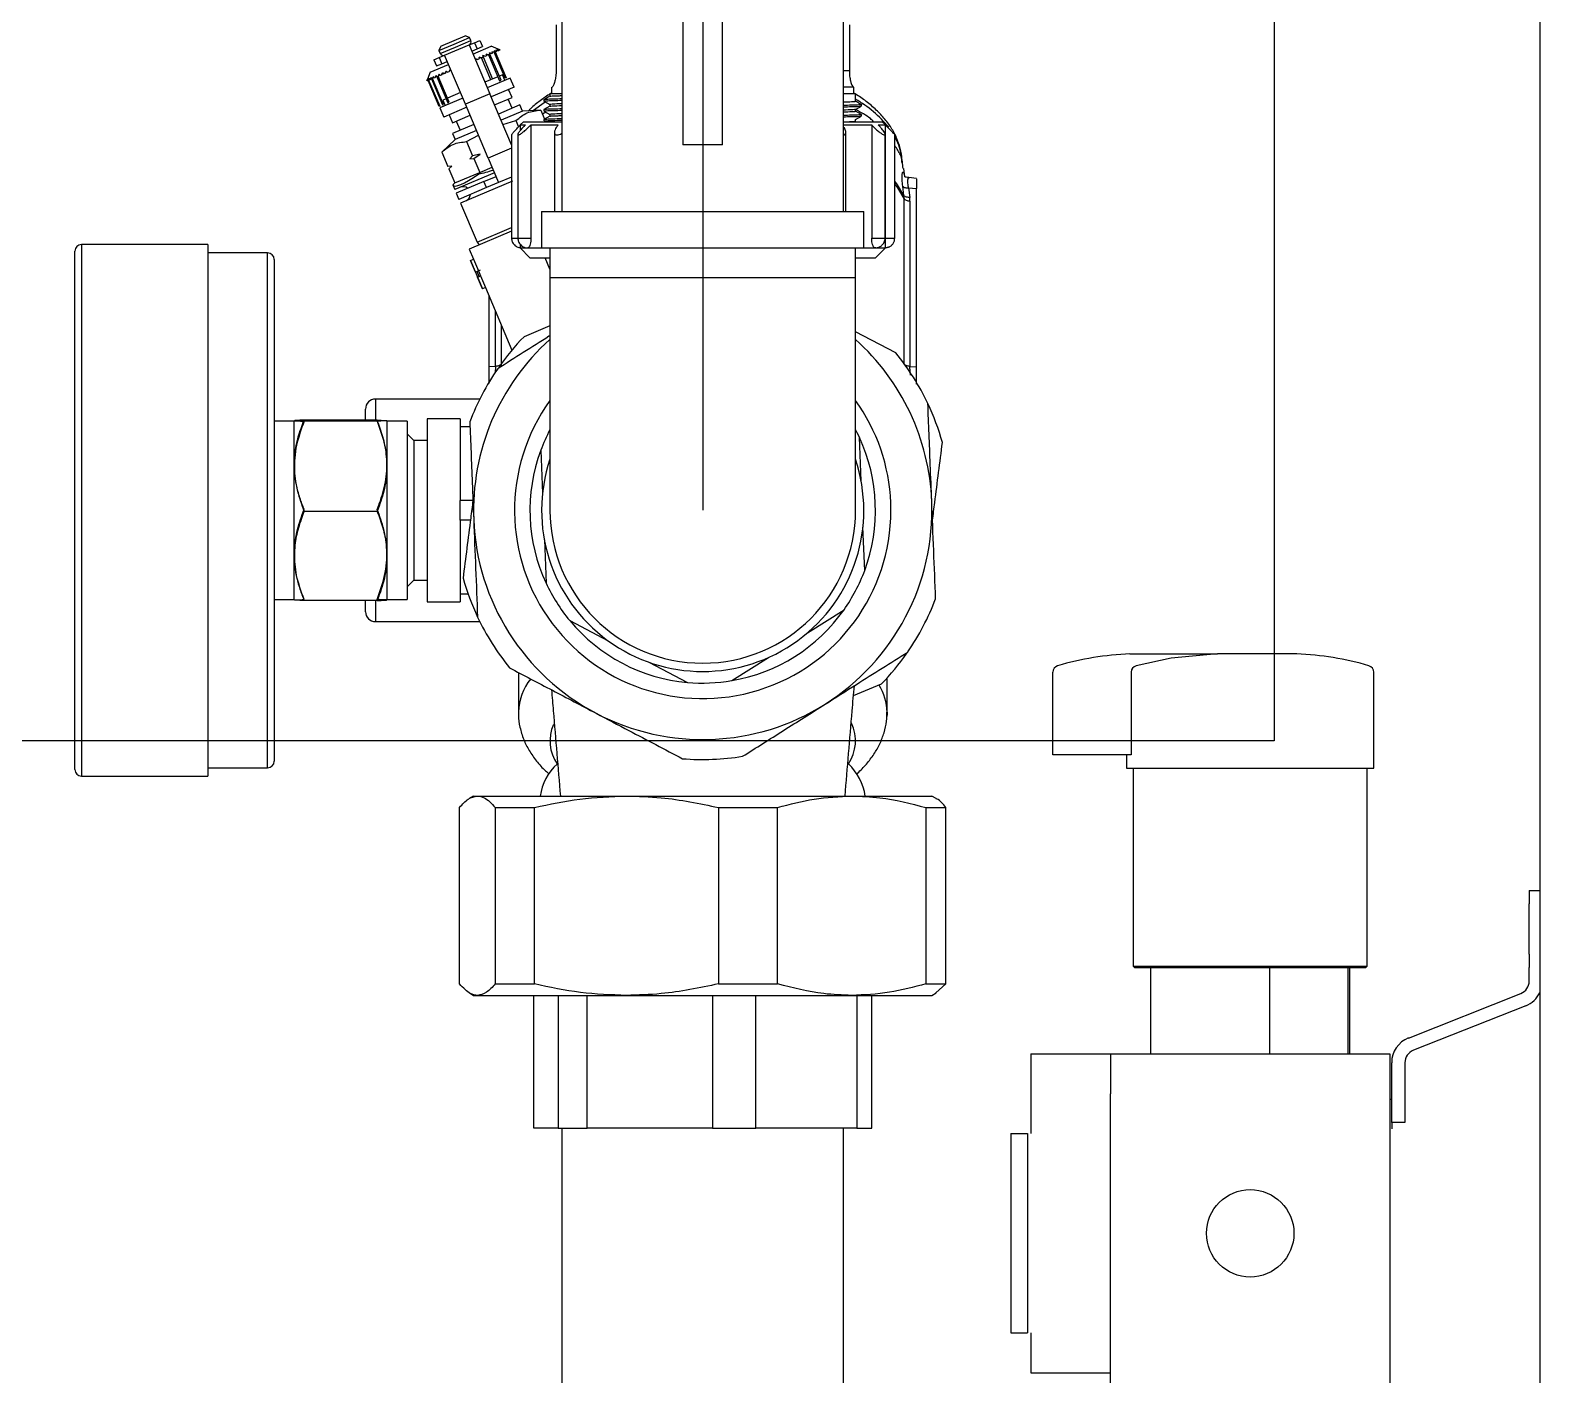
# Model space of a CAD drawing. Header units: millimetres. Extents: x 12318 to 17800, y 6541 to 10165.
# Drawn here: x 13895.75 to 13912.17, y 7303.13 to 7317.76 of the extents above; entities that cross this region are included whole.
import ezdxf

# ---------------------------------------------------------------- set-up
doc = ezdxf.new("R2010")
doc.units = ezdxf.units.MM
doc.layers.add('Equipment', color=123, linetype='Continuous')
doc.layers.add('GCW', color=214, linetype='Continuous')

# ---------------------------------------------------------------- blocks, each defined once
blk = doc.blocks.new('A$Cbe2ee938')
at = {"layer": 'Equipment'}
for p, q in [((7000, 889.3), (7000, 225)), ((6960, 747), (6960, 527)), ((6852.8, 715.7), (6852.8, 606.7)), ((6895.2, 606.7), (6895.2, 715.7)), ((6871, 644.2), (6871, 616.7)), ((6877, 616.7), (6877, 644.2)), ((6851.93, 634.8), (6851.93, 627.9)), ((6896.07, 634.8), (6896.07, 627.9)), ((6834.3, 630.92), (6836.61, 631.89)), ((6834.57, 631.57), (6838.25, 633.13)), ((6835.15, 630.19), (6838.84, 631.75)), ((6836.61, 631.89), (6838.91, 632.87)), ((6836.8, 631.43), (6839.1, 632.41)), ((6838.91, 632.87), (6838.25, 633.13)), ((6838.84, 631.75), (6839.64, 632.09)), ((6838.84, 631.75), (6841.96, 624.39)), ((6839.1, 632.41), (6838.91, 632.87)), ((6839.64, 632.09), (6840.45, 632.44)), ((6839.64, 632.09), (6840.03, 631.17)), ((6840.45, 632.44), (6840.84, 631.52)), ((6833.54, 629.51), (6834.35, 629.85)), ((6833.54, 629.51), (6833.93, 628.59)), ((6834.57, 631.57), (6834.3, 630.92)), ((6834.3, 630.92), (6834.5, 630.45)), ((6834.35, 629.85), (6835.15, 630.19)), ((6834.35, 629.85), (6834.74, 628.93)), ((6834.5, 630.45), (6836.8, 631.43)), ((6838.28, 622.83), (6835.15, 630.19)), ((6839.23, 630.83), (6840.03, 631.17)), ((6839.42, 630.37), (6842.18, 631.54)), ((6840.1, 629.57), (6839.79, 629.66)), ((6839.79, 629.66), (6840.1, 629.57)), ((6840.03, 631.17), (6840.84, 631.52)), ((6840.1, 629.57), (6840.38, 629.69)), ((6840.37, 629.91), (6840.38, 629.69)), ((6840.7, 629.83), (6840.37, 629.91)), ((6840.37, 629.91), (6840.7, 629.83)), ((6840.38, 629.69), (6840.37, 629.91)), ((6840.7, 629.83), (6840.96, 629.94)), ((6842.11, 626.51), (6840.7, 629.83)), ((6840.92, 630.14), (6840.96, 629.94)), ((6841.26, 630.07), (6840.92, 630.14)), ((6840.92, 630.14), (6841.26, 630.07)), ((6840.96, 629.94), (6840.92, 630.14)), ((6840.96, 629.94), (6842.36, 626.62)), ((6841.26, 630.07), (6841.5, 630.17)), ((6841.43, 630.36), (6841.5, 630.17)), ((6841.77, 630.28), (6841.43, 630.36)), ((6841.43, 630.36), (6841.77, 630.28)), ((6841.5, 630.17), (6841.43, 630.36)), ((6841.77, 630.28), (6841.98, 630.37)), ((6841.77, 630.28), (6843.43, 626.37)), ((6841.89, 630.55), (6841.98, 630.37)), ((6842.23, 630.48), (6841.89, 630.55)), ((6841.89, 630.55), (6842.23, 630.48)), ((6841.98, 630.37), (6841.89, 630.55)), ((6843.64, 626.46), (6841.98, 630.37)), ((6843.23, 631.12), (6842.18, 631.54)), ((6842.23, 630.48), (6842.41, 630.55)), ((6842.28, 630.72), (6842.41, 630.55)), ((6842.62, 630.64), (6842.28, 630.72)), ((6842.28, 630.72), (6842.62, 630.64)), ((6842.41, 630.55), (6842.28, 630.72)), ((6842.62, 630.86), (6842.77, 630.71)), ((6842.95, 630.78), (6842.62, 630.86)), ((6842.62, 630.86), (6842.95, 630.78)), ((6842.77, 630.71), (6842.62, 630.86)), ((6842.62, 630.64), (6842.77, 630.71)), ((6844.28, 626.73), (6842.62, 630.64)), ((6842.77, 630.71), (6844.44, 626.8)), ((6842.88, 630.98), (6843.07, 630.83)), ((6843.2, 630.89), (6842.88, 630.98)), ((6842.88, 630.98), (6843.2, 630.89)), ((6843.07, 630.83), (6842.88, 630.98)), ((6842.95, 630.78), (6843.07, 630.83)), ((6843.07, 631.06), (6843.29, 630.93)), ((6843.38, 630.96), (6843.07, 631.06)), ((6843.07, 631.06), (6843.38, 630.96)), ((6843.29, 630.93), (6843.07, 631.06)), ((6843.19, 631.11), (6843.43, 630.99)), ((6843.47, 631.01), (6843.19, 631.11)), ((6843.19, 631.11), (6843.47, 631.01)), ((6843.43, 630.99), (6843.19, 631.11)), ((6843.2, 630.89), (6843.29, 630.93)), ((6843.49, 631.01), (6843.23, 631.12)), ((6843.38, 630.96), (6843.43, 630.99)), ((6843.47, 631.01), (6843.49, 631.01)), ((6832.98, 627.64), (6832.56, 626.59)), ((6832.98, 627.64), (6835.74, 628.81)), ((6833.9, 627.16), (6833.72, 626.86)), ((6833.72, 626.86), (6833.9, 627.16)), ((6833.96, 626.97), (6833.9, 627.16)), ((6833.9, 627.16), (6833.96, 626.97)), ((6833.93, 628.59), (6834.74, 628.93)), ((6834.35, 627.36), (6834.17, 627.06)), ((6834.17, 627.06), (6834.35, 627.36)), ((6834.45, 627.17), (6834.35, 627.36)), ((6834.35, 627.36), (6834.45, 627.17)), ((6834.45, 627.17), (6834.69, 627.27)), ((6834.86, 627.57), (6834.69, 627.27)), ((6834.69, 627.27), (6834.86, 627.57)), ((6834.74, 628.93), (6835.55, 629.27)), ((6834.99, 627.4), (6834.86, 627.57)), ((6834.86, 627.57), (6834.99, 627.4)), ((6834.99, 627.4), (6835.24, 627.51)), ((6835.41, 627.8), (6835.24, 627.51)), ((6835.24, 627.51), (6835.41, 627.8)), ((6835.57, 627.65), (6835.41, 627.8)), ((6835.41, 627.8), (6835.57, 627.65)), ((6835.57, 627.65), (6835.84, 627.77)), ((6836, 628.05), (6835.84, 627.77)), ((6835.84, 627.77), (6836, 628.05)), ((6843.86, 627.26), (6843.39, 627.06)), ((6844.21, 626.43), (6843.86, 627.26)), ((6895.2, 627.9), (6896.07, 627.9)), ((6832.56, 626.59), (6832.45, 626.33)), ((6832.45, 626.33), (6832.47, 626.33)), ((6832.47, 626.33), (6832.6, 626.61)), ((6832.6, 626.61), (6832.47, 626.33)), ((6832.6, 626.61), (6832.52, 626.35)), ((6832.52, 626.35), (6832.6, 626.61)), ((6832.52, 626.35), (6832.57, 626.38)), ((6832.57, 626.38), (6832.71, 626.66)), ((6832.71, 626.66), (6832.57, 626.38)), ((6832.71, 626.66), (6832.66, 626.41)), ((6832.66, 626.41), (6832.75, 626.45)), ((6834.32, 622.5), (6832.66, 626.41)), ((6832.75, 626.45), (6832.9, 626.74)), ((6832.75, 626.45), (6834.41, 622.54)), ((6832.88, 626.51), (6832.9, 626.74)), ((6832.9, 626.74), (6832.88, 626.51)), ((6832.88, 626.51), (6833, 626.56)), ((6833.17, 626.85), (6833, 626.56)), ((6833, 626.56), (6833.17, 626.85)), ((6833.17, 626.63), (6833.17, 626.85)), ((6833.17, 626.85), (6833.17, 626.63)), ((6833.17, 626.63), (6833.33, 626.7)), ((6833.17, 626.63), (6834.83, 622.72)), ((6833.5, 626.99), (6833.33, 626.7)), ((6833.33, 626.7), (6833.5, 626.99)), ((6834.99, 622.79), (6833.33, 626.7)), ((6833.53, 626.79), (6833.5, 626.99)), ((6833.5, 626.99), (6833.53, 626.79)), ((6833.53, 626.79), (6833.72, 626.86)), ((6833.96, 626.97), (6834.17, 627.06)), ((6833.96, 626.97), (6835.62, 623.06)), ((6835.84, 623.15), (6834.17, 627.06)), ((6843.18, 626.97), (6841.22, 626.14)), ((6845.02, 626.77), (6841.57, 625.31)), ((6845.61, 625.39), (6842.16, 623.93)), ((6843.43, 626.37), (6843.64, 626.46)), ((6844.44, 626.8), (6844.28, 626.73)), ((6845.3, 623.85), (6844.79, 625.05)), ((6845.61, 625.39), (6845.02, 626.77)), ((6851.25, 625.4), (6851.25, 624.4)), ((6896.75, 624.4), (6896.75, 625.4)), ((6837.89, 623.75), (6834.44, 622.28)), ((6834.83, 622.72), (6834.99, 622.79)), ((6835.37, 623.65), (6834.9, 623.46)), ((6834.9, 623.46), (6835.25, 622.63)), ((6837.54, 624.57), (6835.58, 623.74)), ((6835.62, 623.06), (6835.84, 623.15)), ((6841.96, 624.39), (6838.28, 622.83)), ((6841.72, 614.73), (6838.28, 622.83)), ((6845.22, 616.72), (6841.96, 624.39)), ((6842.67, 622.73), (6845.3, 623.85)), ((6846.47, 622.72), (6843.25, 621.35)), ((6845.32, 622.23), (6844.74, 623.61)), ((6846.86, 621.8), (6846.47, 622.72)), ((6850.12, 623.04), (6848.53, 621.89)), ((6851, 624.03), (6850.1, 623.51)), ((6850.1, 623.51), (6850.1, 623.31)), ((6850.1, 623.3), (6851, 622.78)), ((6850.3, 623.16), (6850.12, 623.04)), ((6851, 624.4), (6851, 624.03)), ((6851, 622.79), (6851, 622.53)), ((6897, 623.27), (6897, 624.4)), ((6897.9, 622.56), (6897.9, 622.76)), ((6834.41, 622.54), (6834.32, 622.5)), ((6834.44, 622.28), (6835.02, 620.9)), ((6838.48, 622.37), (6835.02, 620.9)), ((6835.84, 621.25), (6836.35, 620.05)), ((6836.35, 620.05), (6838.98, 621.17)), ((6846.86, 621.8), (6843.64, 620.43)), ((6843.93, 619.75), (6845.89, 620.36)), ((6845.89, 620.36), (6846.29, 619.42)), ((6849.61, 621.94), (6846.86, 621.8)), ((6849.61, 621.94), (6850.2, 620.56)), ((6850.38, 621.64), (6849.87, 621.33)), ((6851, 622.53), (6850.1, 622.01)), ((6850.1, 622.01), (6850.1, 621.81)), ((6850.1, 621.8), (6851, 621.28)), ((6851, 621.03), (6850.1, 620.51)), ((6850.1, 620.51), (6850.1, 620.31)), ((6851, 621.29), (6851, 621.03)), ((6897, 622.03), (6897.9, 622.55)), ((6897, 621.77), (6897, 622.03)), ((6897.9, 621.26), (6897, 621.78)), ((6897, 620.53), (6897.9, 621.05)), ((6897, 620.27), (6897, 620.53)), ((6897.9, 621.06), (6897.9, 621.26)), ((6839.57, 619.79), (6836.35, 618.42)), ((6836.35, 618.42), (6836.74, 617.5)), ((6839.96, 618.87), (6836.74, 617.5)), ((6836.91, 620.29), (6837.5, 618.91)), ((6838.45, 617.2), (6840.25, 618.19)), ((6845.22, 618.22), (6845.22, 602.69)), ((6846.17, 618.27), (6846.17, 602.69)), ((6847, 620.2), (6846.5, 619.7)), ((6846.5, 619.7), (6846.5, 618.82)), ((6846.5, 619.7), (6847.28, 619.7)), ((6847, 620.2), (6852.8, 620.2)), ((6848.14, 619.7), (6852.22, 619.7)), ((6848.14, 619.7), (6848.14, 602.69)), ((6850.1, 620.3), (6850.28, 620.2)), ((6851.67, 618.55), (6851.67, 606.7)), ((6895.2, 620.2), (6897.09, 620.2)), ((6895.2, 619.7), (6899.43, 619.7)), ((6895.53, 606.7), (6895.53, 618.6)), ((6897.09, 620.2), (6901, 620.2)), ((6899.43, 619.7), (6899.43, 602.69)), ((6900.42, 619.7), (6901.5, 619.7)), ((6901.5, 619.7), (6901, 620.2)), ((6901.46, 602.69), (6901.46, 618.28)), ((6901.5, 601.2), (6901.5, 619.7)), ((6902.9, 602.69), (6902.9, 618.22)), ((6836.74, 617.5), (6834.73, 615.63)), ((6838.45, 617.2), (6839.37, 615.04)), ((6845.22, 616.21), (6841.72, 614.73)), ((6877, 616.7), (6871, 616.7)), ((6834.73, 615.63), (6835.65, 613.46)), ((6839.37, 615.04), (6838.93, 614.63)), ((6838.93, 614.63), (6839.37, 615.04)), ((6838.93, 614.63), (6839.53, 614.66)), ((6840.49, 615.29), (6839.37, 615.04)), ((6839.53, 614.66), (6840.49, 615.29)), ((6839.53, 614.66), (6840.43, 612.55)), ((6841.72, 614.73), (6843.28, 611.04)), ((6836.25, 613.49), (6835.65, 613.46)), ((6835.81, 613.08), (6836.25, 613.49)), ((6835.81, 613.08), (6836.71, 610.97)), ((6842.66, 612.52), (6836.67, 609.98)), ((6836.71, 610.97), (6840.43, 612.55)), ((6845.36, 611.27), (6837.53, 607.95)), ((6840.43, 612.55), (6840.29, 612.34)), ((6840.43, 612.55), (6842.31, 613.34)), ((6841.06, 611.19), (6842.89, 611.96)), ((6845.22, 611.87), (6843.28, 611.04)), ((6903.33, 610.68), (6902.9, 611.24)), ((6904.44, 611.89), (6904.29, 613.16)), ((6904.38, 612.06), (6904.44, 611.9)), ((6905.03, 611.73), (6905.06, 611.74)), ((6906.2, 611.66), (6905.04, 611.78)), ((6836.71, 610.97), (6836.37, 610.68)), ((6836.37, 610.68), (6836.67, 609.98)), ((6841.06, 611.19), (6836.91, 609.42)), ((6836.91, 609.42), (6837.3, 608.5)), ((6841.45, 610.27), (6837.3, 608.5)), ((6841.45, 610.27), (6841.06, 611.19)), ((6843.28, 611.04), (6841.45, 610.27)), ((6903.36, 610.22), (6902.9, 610.82)), ((6904.29, 609.09), (6903.33, 610.68)), ((6904.32, 608.63), (6903.36, 610.22)), ((6904.29, 609.09), (6904.11, 610.51)), ((6904.32, 608.63), (6904.29, 609.09)), ((6904.97, 610.22), (6906.2, 610.16)), ((6904.97, 610.22), (6905.15, 608.8)), ((6906.2, 583.31), (6906.2, 610.16)), ((6837.53, 607.95), (6840.04, 602.05)), ((6849.75, 606.7), (6849.75, 601.2)), ((6849.75, 606.7), (6874, 606.7)), ((6874, 606.7), (6898.25, 606.7)), ((6898.25, 601.2), (6898.25, 606.7)), ((6904.32, 583.77), (6904.32, 608.63)), ((6905.19, 608.25), (6905.15, 608.8)), ((6905.19, 608.25), (6905.19, 583.36)), ((6845.22, 603.72), (6838.85, 601.01)), ((6840.04, 602.05), (6845.22, 604.25)), ((6845.22, 602.69), (6846.16, 602.69)), ((6846.17, 602.69), (6848.14, 602.69)), ((6899.43, 602.69), (6901.46, 602.69)), ((6901.49, 602.69), (6902.9, 602.69)), ((6779.5, 522.7), (6779.5, 600.7)), ((6799.5, 601.7), (6780.5, 601.7)), ((6780.5, 601.7), (6780.5, 521.7)), ((6799.5, 601.7), (6799.5, 521.7)), ((6808.5, 600.45), (6799.5, 600.45)), ((6808.5, 522.95), (6808.5, 600.45)), ((6838.85, 601.01), (6839.49, 599.49)), ((6840.04, 602.05), (6840.35, 601.65)), ((6846.5, 601.77), (6846.5, 601.2)), ((6846.5, 601.2), (6848, 599.7)), ((6846.5, 601.2), (6847.67, 601.2)), ((6847.67, 601.2), (6849.75, 601.2)), ((6847.67, 601.2), (6847.67, 601.2)), ((6849.75, 601.2), (6898.25, 601.2)), ((6851, 601.2), (6851, 596.7)), ((6897, 596.7), (6897, 601.2)), ((6898.25, 601.2), (6899.96, 601.2)), ((6899.97, 601.2), (6899.96, 601.2)), ((6900.04, 601.22), (6899.97, 601.2)), ((6899.97, 601.2), (6901.5, 601.2)), ((6900, 599.7), (6901.5, 601.2)), ((6901.73, 601.24), (6901.76, 601.24)), ((6809.5, 599.45), (6809.5, 523.95)), ((6839.03, 599.3), (6840.84, 595.04)), ((6839.04, 599.3), (6839.03, 599.3)), ((6839.04, 599.3), (6839.5, 599.49)), ((6839.79, 597.55), (6839.04, 599.3)), ((6839.5, 599.49), (6840.25, 597.74)), ((6840.04, 597.65), (6839.79, 597.55)), ((6840.48, 597.84), (6840.04, 597.65)), ((6840.35, 596.92), (6840.04, 597.65)), ((6840.24, 597.74), (6840.55, 597)), ((6848, 599.7), (6851, 599.7)), ((6851, 597.98), (6850.27, 599.7)), ((6897, 599.7), (6900, 599.7)), ((6840.1, 596.81), (6840.35, 596.92)), ((6840.85, 595.04), (6840.1, 596.81)), ((6840.35, 596.92), (6840.56, 597)), ((6840.56, 597), (6841.31, 595.24)), ((6851, 596.7), (6851, 561.7)), ((6897, 596.7), (6851, 596.7)), ((6897, 561.7), (6897, 596.7)), ((6840.84, 595.04), (6840.85, 595.04)), ((6841.31, 595.24), (6840.85, 595.04)), ((6841.3, 595.23), (6845.29, 585.83)), ((6841.8, 594.06), (6841.8, 583.31)), ((6842.81, 583.36), (6842.81, 591.67)), ((6843.68, 589.63), (6843.68, 583.77)), ((6851, 589.47), (6847.11, 587.83)), ((6903.06, 585.4), (6897, 588.59)), ((6842.81, 583.36), (6841.8, 583.31)), ((6842.81, 583.36), (6842.75, 582.42)), ((6843.68, 583.74), (6843.66, 583.34)), ((6905.19, 583.36), (6906.2, 583.31)), ((6840.45, 578.45), (6824.75, 578.45)), ((6824.75, 578.45), (6824.75, 575.33)), ((6812.5, 575.1), (6809.5, 575.1)), ((6812.5, 548.27), (6812.5, 575.13)), ((6825, 575.27), (6814, 575.27)), ((6825, 575.12), (6814, 575.12)), ((6823.25, 575.27), (6823.25, 576.95)), ((6826.5, 548.27), (6826.5, 575.13)), ((6829.5, 575.1), (6826.5, 575.1)), ((6829.5, 575.1), (6829.5, 548.3)), ((6837.5, 575.45), (6832.5, 575.45)), ((6832.5, 575.45), (6832.5, 547.95)), ((6837.5, 575.45), (6837.5, 563.2)), ((6830.5, 572.2), (6829.5, 573.2)), ((6838.97, 574.28), (6837.5, 574.28)), ((6897, 573.82), (6897.22, 573.4)), ((6897.22, 573.4), (6897.58, 572.65)), ((6897.84, 566.13), (6897.58, 572.65)), ((6832.5, 572.2), (6830.5, 572.2)), ((6830.5, 572.2), (6830.5, 551.2)), ((6849.62, 570.74), (6849.88, 564.22)), ((6825, 561.55), (6814, 561.55)), ((6837.5, 561.7), (6837.5, 563.2)), ((6839.41, 563.2), (6837.5, 563.2)), ((6837.5, 560.2), (6837.5, 561.7)), ((6839.03, 560.2), (6837.5, 560.2)), ((6837.5, 560.2), (6837.5, 547.95)), ((6898.38, 552.66), (6898.12, 559.18)), ((6850.16, 557.27), (6850.42, 550.75)), ((6829.5, 550.2), (6830.5, 551.2)), ((6830.5, 551.2), (6832.5, 551.2)), ((6809.5, 548.3), (6812.5, 548.3)), ((6825, 548.13), (6814, 548.13)), ((6823.25, 546.45), (6823.25, 548.13)), ((6824.75, 548.17), (6824.75, 544.95)), ((6826.5, 548.3), (6829.5, 548.3)), ((6832.5, 547.95), (6837.5, 547.95)), ((6837.5, 549.12), (6838.67, 549.12)), ((6889.75, 543.26), (6895.27, 546.75)), ((6824.75, 544.95), (6840.45, 544.95)), ((6853.98, 545.11), (6859.76, 542.07)), ((6865.91, 538.84), (6871.69, 535.8)), ((6878.36, 536.07), (6883.88, 539.55)), ((6846.25, 537.31), (6846.25, 531.34)), ((6901.75, 531.34), (6901.75, 536.48)), ((6896.69, 533.81), (6900.89, 535.57)), ((6901.74, 531.01), (6901.71, 530.65)), ((6901.75, 531.32), (6901.74, 531.01)), ((6960, 527), (5040, 527)), ((6799.5, 522.95), (6808.5, 522.95)), ((6780.5, 521.7), (6799.5, 521.7)), ((6839.5, 518.7), (6838.88, 518.34)), ((6839.5, 518.7), (6840.09, 518.7)), ((6840.09, 518.7), (6862.52, 518.7)), ((6862.52, 518.7), (6896.44, 518.7)), ((6896.44, 518.7), (6908.5, 518.7)), ((6909.12, 518.34), (6908.5, 518.7)), ((6837.39, 490.43), (6837.39, 516.97)), ((6842.78, 516.97), (6848.66, 516.97)), ((6842.78, 516.97), (6842.78, 490.43)), ((6848.66, 490.43), (6848.66, 516.97)), ((6876.38, 516.97), (6885.27, 516.97)), ((6876.38, 516.97), (6876.38, 490.43)), ((6885.27, 490.43), (6885.27, 516.97)), ((6907.6, 516.97), (6907.6, 490.43)), ((6907.6, 516.97), (6910.61, 516.97)), ((6910.61, 490.43), (6910.61, 516.97)), ((6838.88, 489.06), (6839.5, 488.7)), ((6839.5, 488.7), (6840.09, 488.7)), ((6840.09, 488.7), (6862.52, 488.7)), ((6842.78, 490.43), (6848.66, 490.43)), ((6848.57, 468.7), (6848.57, 488.7)), ((6852.24, 488.7), (6852.24, 468.7)), ((6856.59, 468.7), (6856.59, 488.7)), ((6862.52, 488.7), (6896.44, 488.7)), ((6875.45, 488.7), (6875.45, 468.7)), ((6876.38, 490.43), (6885.27, 490.43)), ((6882.01, 468.7), (6882.01, 488.7)), ((6896.44, 488.7), (6908.5, 488.7)), ((6897.21, 488.7), (6897.21, 468.7)), ((6899.43, 468.7), (6899.43, 488.7)), ((6907.6, 490.43), (6910.61, 490.43)), ((6908.5, 488.7), (6909.12, 489.06)), ((6909.1, 489.1), (6910.61, 490.43)), ((6852.24, 468.7), (6848.57, 468.7)), ((6852.24, 468.7), (6856.59, 468.7)), ((6852.8, 468.7), (6852.8, 363.7)), ((6875.45, 468.7), (6856.59, 468.7)), ((6875.45, 468.7), (6882.01, 468.7)), ((6897.21, 468.7), (6882.01, 468.7)), ((6895.2, 363.7), (6895.2, 468.7)), ((6897.21, 468.7), (6899.43, 468.7))]:
    blk.add_line(p, q, dxfattribs=at)
at = {"layer": 'Equipment', "linetype": 'Continuous', "lineweight": 25}
for p, q in [((6938.3, 540.09), (6951.5, 540.09)), ((6944.51, 539.47), (6939.23, 538.31)), ((6951.5, 540.09), (6944.51, 539.47)), ((6963.4, 540.09), (6951.5, 540.09)), ((6926.7, 524.89), (6926.7, 537.35)), ((6938.48, 537.35), (6938.48, 524.89)), ((6975, 522.89), (6975, 537.35)), ((6938.48, 524.89), (6926.7, 524.89)), ((6937.8, 524.89), (6937.8, 522.89)), ((6937.8, 522.89), (6975, 522.89)), ((6938.8, 522.89), (6938.8, 493.09)), ((6974, 493.09), (6974, 522.89)), ((6998.4, 504.49), (7000, 504.49)), ((6998.4, 504.49), (6998.4, 502.49)), ((6998.4, 494.89), (6998.4, 502.49)), ((6938.8, 493.09), (6939, 492.89)), ((6938.8, 493.09), (6956.4, 493.09)), ((6956.4, 493.09), (6974, 493.09)), ((6973.8, 492.89), (6974, 493.09)), ((6998.4, 494.89), (6998.4, 492.89)), ((6939, 492.89), (6973.8, 492.89)), ((6941.4, 492.89), (6941.4, 479.89)), ((6959.38, 479.89), (6959.38, 492.89)), ((6971.1, 492.89), (6971.1, 479.89)), ((6971.4, 479.89), (6971.4, 492.89)), ((6998.4, 490.89), (6998.4, 492.89)), ((6998.4, 490.85), (6998.4, 490.89)), ((6980.23, 482.28), (6997.14, 488.99)), ((6997.87, 487.13), (6980.96, 480.43)), ((6923.4, 479.89), (6923.4, 467.89)), ((6923.4, 479.89), (6925.9, 479.89)), ((6925.9, 479.89), (6935.4, 479.89)), ((6935.4, 479.89), (6943.9, 479.89)), ((6935.4, 479.89), (6935.4, 473.89)), ((6943.9, 479.89), (6968.9, 479.89)), ((6968.9, 479.89), (6977.4, 479.89)), ((6977.4, 479.89), (6977.4, 473.89)), ((6977.7, 469.59), (6977.7, 478.57)), ((6979.7, 478.57), (6979.7, 469.59)), ((6935.4, 431.89), (6935.4, 473.89)), ((6977.4, 473.89), (6977.4, 451.29)), ((6977.4, 473.09), (6977.7, 473.09)), ((6979.7, 469.59), (6977.7, 469.59)), ((6977.7, 469.59), (6977.7, 468.59)), ((6920.4, 467.89), (6920.4, 437.89)), ((6920.4, 467.89), (6922.9, 467.89)), ((6922.9, 467.89), (6922.9, 437.89)), ((6977.4, 451.29), (6977.4, 431.89)), ((6920.4, 437.89), (6922.9, 437.89)), ((6923.4, 437.89), (6923.4, 431.89)), ((6923.4, 431.89), (6925.9, 431.89)), ((6925.9, 431.89), (6935.4, 431.89)), ((6935.4, 421.39), (6935.4, 431.89)), ((6977.4, 431.89), (6977.4, 421.39))]:
    blk.add_line(p, q, dxfattribs=at)
blk.add_circle((6956.4, 452.89), 6.58, dxfattribs=at)
at = {"layer": 'Equipment'}
for centre, radius, start, end in [((6838.64, 632.21), 0.5, 293, 23), ((6834.96, 630.65), 0.5, 203, 293), ((6888.16, 608.11), 17.82, 39.0975, 60.2712), ((6895.44, 613.74), 8.58, 10.2423, 29.5665), ((6837.93, 609.32), 1.1, 50.0357, 113), ((6837.93, 609.32), 1.1, 293, 355.9643), ((6780.5, 600.7), 1, 90, 180), ((6808.5, 599.45), 1, 0, 90), ((6874, 561.7), 34.5, 131.8103, 182.2797), ((6874, 561.7), 37.5, 135.8213, 144.9855), ((6874, 561.7), 34.5, 2.2797, 48.1897), ((6874, 561.7), 37.5, 25.3536, 39.2058), ((6874, 561.7), 37.5, 145.3536, 159.2058), ((6824.75, 576.95), 1.5, 90, 180), ((6874, 561.7), 28.33, 144.2837, 2.2797), ((6874, 561.7), 28.33, 2.2797, 35.7163), ((6874, 561.7), 37.5, 15.8213, 25.3536), ((6874, 561.7), 26, 152.2042, 159.6598), ((6874, 561.7), 26, 339.6598, 24.8996), ((6874, 561.7), 26, 159.6598, 204.8996), ((6874, 561.7), 24.25, 161.5235, 18.4765), ((6874, 561.7), 23, 180, 0), ((6874, 561.7), 34.5, 302.2797, 2.2797), ((6874, 561.7), 34.5, 182.2797, 242.2797), ((6874, 561.7), 26, 324.8996, 339.6598), ((6874, 561.7), 37.5, 195.8213, 205.3536), ((6874, 561.7), 26, 204.8996, 219.6598), ((6874, 561.7), 37.5, 325.3536, 339.2058), ((6824.75, 546.45), 1.5, 180, 270), ((6874, 561.7), 37.5, 205.3536, 219.2058), ((6874, 561.7), 26, 279.6598, 324.8996), ((6874, 561.7), 26, 219.6598, 264.8996), ((6874, 561.7), 37.5, 315.8213, 324.9855), ((6854.52, 531.1), 8.27, 140.8838, 178.2415), ((6874, 561.7), 26, 264.8996, 279.6598), ((6894.01, 531.24), 7.74, 0.6187, 32.4704), ((6874, 561.7), 34.5, 242.2797, 302.2797), ((6857.2, 527), 6.19, 156.5668, 214.1598), ((6890.76, 527.01), 6.23, 326.0475, 25.0925), ((6780.5, 522.7), 1, 180, 270), ((6808.5, 523.95), 1, 270, 0), ((6857.63, 517.52), 8.18, 132.7839, 171.7059), ((6874, 561.7), 37.5, 265.3536, 279.2058), ((6890.34, 517.5), 8.22, 8.3789, 47.1312)]:
    blk.add_arc(centre, radius, start, end, dxfattribs=at)
at = {"layer": 'Equipment', "linetype": 'Continuous', "lineweight": 25}
for centre, radius, start, end in [((6940.08, 495.13), 45, 92.2671, 106.3418), ((6961.62, 495.13), 45, 73.6582, 87.7329), ((6927.7, 537.35), 1, 106.3418, 180), ((6939.49, 537.34), 1, 104.8346, 179.3476), ((6974, 537.35), 1, 0, 73.6582), ((6996.4, 490.85), 2, 291.6271, 0), ((6996.4, 490.85), 4, 291.6271, 334.1581), ((6981.7, 478.57), 4, 111.6271, 180), ((6981.7, 478.57), 2, 111.6271, 180)]:
    blk.add_arc(centre, radius, start, end, dxfattribs=at)
at = {"layer": 'Equipment'}
for major_axis, ratio, start_param, end_param in [((6.74, 5.86), 0.165076, 3.087999, 4.135197), ((7.82, 3.32), 0.36397, 4.18879, 4.474868)]:
    blk.add_ellipse((6843.15, 616.47), major_axis=major_axis, ratio=ratio, start_param=start_param, end_param=end_param, dxfattribs=at)
for points, knots in [([(6851.93, 627.9), (6851.93, 627.76), (6851.93, 627.47), (6851.89, 627.05), (6851.83, 626.66), (6851.71, 626.11), (6851.49, 625.52), (6851.38, 625.44), (6851.32, 625.4)], [0, 0, 0, 0, 0.08411, 0.170757, 0.262089, 0.359946, 0.62452, 1, 1, 1, 1]), ([(6896.07, 627.9), (6896.07, 627.76), (6896.07, 627.47), (6896.11, 627.05), (6896.17, 626.66), (6896.29, 626.11), (6896.51, 625.52), (6896.62, 625.44), (6896.68, 625.4)], [0, 0, 0, 0, 0.084108, 0.170755, 0.262087, 0.359946, 0.62452, 1, 1, 1, 1]), ([(6896.68, 625.4), (6896.69, 625.4), (6896.73, 625.4), (6896.26, 625.4), (6895.53, 625.4), (6895.2, 625.4)], [0, 0, 0, 0, 0.215832, 0.638579, 1, 1, 1, 1]), ([(6851.25, 624.51), (6851.21, 624.48), (6850.58, 624.13), (6849.53, 623.35), (6848.4, 622.49), (6847.89, 621.96), (6847.78, 621.85)], [0, 0, 0, 0, 0.027575, 0.456427, 0.887341, 1, 1, 1, 1]), ([(6850.11, 623.31), (6850.18, 623.32), (6850.33, 623.35), (6851.3, 623.39), (6852.38, 623.41), (6852.8, 623.42)], [0, 0, 0, 0, 0.375363, 0.757529, 1, 1, 1, 1]), ([(6852.8, 623.62), (6852.38, 623.61), (6851.3, 623.59), (6850.36, 623.55), (6850.21, 623.52), (6850.14, 623.51)], [0, 0, 0, 0, 0.251776, 0.648607, 1, 1, 1, 1]), ([(6852.8, 624.4), (6852.75, 624.4), (6852.05, 624.4), (6851.42, 624.4), (6850.88, 624.4), (6851.01, 624.4), (6851.02, 624.4)], [0, 0, 0, 0, 0.033911, 0.502804, 0.971697, 1, 1, 1, 1]), ([(6852.8, 622.88), (6852.67, 622.88), (6851.94, 622.86), (6851.23, 622.83), (6851.08, 622.8), (6851.01, 622.79)], [0, 0, 0, 0, 0.094816, 0.554, 1, 1, 1, 1]), ([(6851.04, 624.03), (6851.11, 624.04), (6851.26, 624.07), (6851.94, 624.1), (6852.67, 624.12), (6852.8, 624.12)], [0, 0, 0, 0, 0.419811, 0.900702, 1, 1, 1, 1]), ([(6851.04, 622.53), (6851.11, 622.54), (6851.26, 622.57), (6851.94, 622.6), (6852.67, 622.62), (6852.8, 622.62)], [0, 0, 0, 0, 0.420771, 0.900866, 1, 1, 1, 1]), ([(6896.98, 624.4), (6896.91, 624.4), (6896.77, 624.4), (6896.06, 624.4), (6895.31, 624.4), (6895.2, 624.4)], [0, 0, 0, 0, 0.444113, 0.916756, 1, 1, 1, 1]), ([(6895.2, 623.18), (6895.3, 623.18), (6896.01, 623.2), (6896.63, 623.23), (6897.12, 623.26), (6896.99, 623.27), (6896.99, 623.27)], [0, 0, 0, 0, 0.071368, 0.529113, 0.986857, 1, 1, 1, 1]), ([(6897.89, 622.76), (6897.9, 622.75), (6898.02, 622.74), (6897.55, 622.71), (6896.68, 622.67), (6895.6, 622.65), (6895.2, 622.64)], [0, 0, 0, 0, 0.006897, 0.389406, 0.77192, 1, 1, 1, 1]), ([(6903.97, 614.04), (6903.98, 614.19), (6904.01, 614.91), (6903.76, 616.17), (6903.23, 617.78), (6902.41, 619.3), (6901.32, 620.76), (6899.98, 622.14), (6898.47, 623.4), (6897.31, 624.15), (6896.75, 624.5)], [0, 0, 0, 0, 0.036905, 0.17945, 0.31392, 0.450817, 0.589909, 0.730314, 0.871115, 1, 1, 1, 1]), ([(6897.9, 622.76), (6897.75, 622.85), (6897.45, 623.02), (6897.15, 623.19), (6897, 623.28)], [0, 0, 0, 0, 0.505038, 1, 1, 1, 1]), ([(6850.11, 621.81), (6850.18, 621.82), (6850.33, 621.85), (6851.3, 621.89), (6852.38, 621.91), (6852.8, 621.92)], [0, 0, 0, 0, 0.3752219, 0.7574593, 1, 1, 1, 1]), ([(6852.8, 622.12), (6852.38, 622.11), (6851.3, 622.09), (6850.36, 622.05), (6850.21, 622.02), (6850.14, 622.01)], [0, 0, 0, 0, 0.251462, 0.647759, 1, 1, 1, 1]), ([(6850.17, 620.31), (6850.2, 620.32), (6850.25, 620.34), (6851.15, 620.38), (6852.31, 620.41), (6852.8, 620.42)], [0, 0, 0, 0, 0.3081427, 0.7065451, 1, 1, 1, 1]), ([(6852.8, 620.62), (6852.31, 620.61), (6851.15, 620.58), (6850.27, 620.54), (6850.22, 620.52), (6850.2, 620.51)], [0, 0, 0, 0, 0.30474, 0.718464, 1, 1, 1, 1]), ([(6852.8, 621.38), (6852.67, 621.38), (6851.94, 621.36), (6851.23, 621.33), (6851.08, 621.3), (6851.01, 621.29)], [0, 0, 0, 0, 0.094816, 0.554, 1, 1, 1, 1]), ([(6851.09, 621.03), (6851.12, 621.04), (6851.17, 621.06), (6851.8, 621.09), (6852.61, 621.11), (6852.8, 621.12)], [0, 0, 0, 0, 0.334406, 0.841365, 1, 1, 1, 1]), ([(6895.2, 622.44), (6895.6, 622.45), (6896.66, 622.47), (6897.62, 622.51), (6897.79, 622.54), (6897.87, 622.55)], [0, 0, 0, 0, 0.236526, 0.6332, 1, 1, 1, 1]), ([(6896.97, 622.03), (6896.89, 622.02), (6896.71, 621.99), (6896.01, 621.96), (6895.3, 621.94), (6895.2, 621.94)], [0, 0, 0, 0, 0.446695, 0.925369, 1, 1, 1, 1]), ([(6895.2, 621.68), (6895.3, 621.68), (6896.01, 621.7), (6896.63, 621.73), (6897.12, 621.76), (6896.99, 621.77), (6896.99, 621.77)], [0, 0, 0, 0, 0.071368, 0.529113, 0.986857, 1, 1, 1, 1]), ([(6897.86, 621.26), (6897.87, 621.26), (6898.03, 621.24), (6897.55, 621.21), (6896.68, 621.17), (6895.6, 621.15), (6895.2, 621.14)], [0, 0, 0, 0, 0.041079, 0.410425, 0.779774, 1, 1, 1, 1]), ([(6895.2, 620.94), (6895.6, 620.95), (6896.66, 620.97), (6897.62, 621.01), (6897.79, 621.04), (6897.87, 621.05)], [0, 0, 0, 0, 0.23651, 0.633171, 1, 1, 1, 1]), ([(6899.72, 620.2), (6899.56, 620.35), (6898.88, 621.03), (6897.82, 621.59), (6897, 622.02)], [0, 0, 0, 0, 0.22805, 1, 1, 1, 1]), ([(6845.23, 618.22), (6845.23, 618.23), (6845.24, 618.27), (6845.37, 618.44), (6845.66, 618.76), (6846.08, 619.2), (6846.41, 619.54), (6846.56, 619.69), (6846.57, 619.7)], [0, 0, 0, 0, 0.111788, 0.25456, 0.469696, 0.76331, 0.978586, 1, 1, 1, 1]), ([(6847.28, 619.7), (6847.26, 619.69), (6847.03, 619.45), (6846.67, 619.05), (6846.32, 618.6), (6846.17, 618.34), (6846.16, 618.21), (6846.25, 618.19), (6846.44, 618.26), (6846.72, 618.44), (6847.15, 618.76), (6847.64, 619.2), (6847.98, 619.54), (6848.13, 619.69), (6848.14, 619.7)], [0, 0, 0, 0, 0.010009, 0.176093, 0.291785, 0.379278, 0.449923, 0.520889, 0.584863, 0.651593, 0.752144, 0.889375, 0.989991, 1, 1, 1, 1]), ([(6852.22, 619.7), (6852.21, 619.69), (6852.03, 619.45), (6851.78, 619.05), (6851.65, 618.6), (6851.69, 618.34), (6851.85, 618.21), (6852.1, 618.19), (6852.41, 618.27), (6852.65, 618.36), (6852.78, 618.45), (6852.8, 618.46)], [0, 0, 0, 0, 0.01504, 0.264615, 0.438464, 0.569941, 0.676099, 0.78274, 0.878873, 0.979147, 1, 1, 1, 1]), ([(6895.2, 618.21), (6895.2, 618.21), (6895.29, 618.2), (6895.41, 618.27), (6895.54, 618.43), (6895.54, 618.76), (6895.41, 619.13), (6895.24, 619.38), (6895.2, 619.44)], [0, 0, 0, 0, 0.00442, 0.1576, 0.317379, 0.558141, 0.886729, 1, 1, 1, 1]), ([(6895.82, 620.2), (6896.18, 620.21), (6896.9, 620.24), (6896.91, 620.26), (6896.92, 620.27)], [0, 0, 0, 0, 0.513003, 1, 1, 1, 1]), ([(6899.43, 619.7), (6899.44, 619.69), (6899.67, 619.45), (6900.08, 619.05), (6900.63, 618.6), (6901.01, 618.34), (6901.28, 618.21), (6901.43, 618.19), (6901.48, 618.26), (6901.43, 618.44), (6901.23, 618.76), (6900.88, 619.2), (6900.58, 619.54), (6900.43, 619.69), (6900.42, 619.7)], [0, 0, 0, 0, 0.0100085, 0.1760933, 0.2917846, 0.3792785, 0.449923, 0.5208894, 0.584863, 0.6515928, 0.7521438, 0.8893745, 0.9899913, 1, 1, 1, 1]), ([(6901.49, 619.7), (6901.5, 619.69), (6901.74, 619.45), (6902.14, 619.05), (6902.57, 618.6), (6902.8, 618.35), (6902.91, 618.22), (6902.89, 618.22), (6902.89, 618.22)], [0, 0, 0, 0, 0.020932, 0.36828, 0.610236, 0.79322, 0.940965, 1, 1, 1, 1]), ([(6904.16, 613.14), (6904.11, 613.83), (6904.01, 615.02), (6903.23, 616.13), (6902.9, 616.6)], [0, 0, 0, 0, 0.582333, 1, 1, 1, 1]), ([(6904.11, 610.51), (6904.08, 610.74), (6904.03, 611.19), (6904, 611.75), (6904.01, 612.19), (6904.05, 612.47), (6904.12, 612.61), (6904.2, 612.58), (6904.29, 612.41), (6904.35, 612.17), (6904.38, 612.06)], [0, 0, 0, 0, 0.1269222, 0.2537183, 0.3796113, 0.505917, 0.6299122, 0.754354, 0.8778232, 1, 1, 1, 1]), ([(6905.03, 611.78), (6904.88, 611.8), (6904.57, 611.84), (6904.48, 611.87), (6904.42, 611.89)], [0, 0, 0, 0, 0.480064, 1, 1, 1, 1]), ([(6904.97, 610.22), (6904.94, 610.39), (6904.89, 610.74), (6904.87, 611.16), (6904.88, 611.48), (6904.93, 611.74), (6904.99, 611.73), (6905.03, 611.73)], [0, 0, 0, 0, 0.186975, 0.37501, 0.554289, 0.750721, 1, 1, 1, 1]), ([(6906.2, 611.61), (6906.2, 611.61), (6906.2, 611.6), (6906.2, 611.1), (6906.2, 610.47), (6906.2, 610.16)], [0, 0, 0, 0, 0.2504, 0.6252, 1, 1, 1, 1]), ([(6904.11, 610.51), (6904.15, 610.46), (6904.22, 610.36), (6904.45, 610.27), (6904.7, 610.22), (6904.88, 610.22), (6904.97, 610.22)], [0, 0, 0, 0, 0.279852, 0.559474, 0.779717, 1, 1, 1, 1]), ([(6905.15, 608.8), (6905.04, 608.8), (6904.81, 608.8), (6904.55, 608.87), (6904.37, 608.97), (6904.32, 609.05), (6904.29, 609.09)], [0, 0, 0, 0, 0.279852, 0.559473, 0.779716, 1, 1, 1, 1]), ([(6845.22, 602.69), (6845.24, 602.5), (6845.27, 602.21), (6845.46, 601.87), (6845.65, 601.63), (6845.89, 601.44), (6846.17, 601.28), (6846.38, 601.25), (6846.5, 601.24)], [0, 0, 0, 0, 0.263506, 0.405356, 0.550216, 0.695076, 0.836925, 1, 1, 1, 1]), ([(6846.17, 602.69), (6846.19, 602.5), (6846.22, 602.21), (6846.4, 601.87), (6846.6, 601.63), (6846.84, 601.44), (6847.18, 601.25), (6847.47, 601.22), (6847.66, 601.2)], [0, 0, 0, 0, 0.239457, 0.368361, 0.5, 0.631639, 0.760543, 1, 1, 1, 1]), ([(6848.14, 602.69), (6848.13, 602.52), (6848.12, 602.19), (6848.04, 601.74), (6847.91, 601.4), (6847.78, 601.23), (6847.7, 601.21), (6847.67, 601.2)], [0, 0, 0, 0, 0.214639, 0.429276, 0.643953, 0.858605, 1, 1, 1, 1]), ([(6899.96, 601.2), (6899.93, 601.2), (6899.85, 601.22), (6899.71, 601.36), (6899.57, 601.68), (6899.47, 602.11), (6899.43, 602.47), (6899.43, 602.66), (6899.43, 602.69)], [0, 0, 0, 0, 0.106048, 0.320439, 0.534867, 0.749457, 0.964103, 1, 1, 1, 1]), ([(6899.86, 601.22), (6899.9, 601.22), (6899.96, 601.22), (6900.05, 601.22), (6900.11, 601.22), (6900.16, 601.23), (6900.18, 601.22), (6900.19, 601.23), (6900.2, 601.23), (6900.26, 601.23), (6900.4, 601.27), (6900.67, 601.37), (6901.03, 601.61), (6901.3, 601.97), (6901.44, 602.36), (6901.46, 602.58), (6901.46, 602.69)], [0, 0, 0, 0, 0.039932, 0.076127, 0.105916, 0.1282, 0.14297, 0.145811, 0.148863, 0.156322, 0.215044, 0.329079, 0.503676, 0.734201, 0.864974, 1, 1, 1, 1]), ([(6901.96, 601.3), (6902.1, 601.37), (6902.37, 601.51), (6902.68, 601.86), (6902.87, 602.26), (6902.89, 602.55), (6902.9, 602.69)], [0, 0, 0, 0, 0.255402, 0.51485, 0.76637, 1, 1, 1, 1]), ([(6847.67, 601.2), (6847.66, 601.2), (6847.66, 601.2), (6847.66, 601.2), (6847.66, 601.2)], [0, 0, 0, 0, 0.764913, 1, 1, 1, 1]), ([(6847.66, 601.2), (6847.66, 601.2), (6847.66, 601.2), (6847.66, 601.2), (6847.66, 601.2), (6847.67, 601.2), (6847.67, 601.2), (6847.67, 601.2)], [0, 0, 0, 0, 0.158831, 0.363936, 0.586574, 0.80118, 1, 1, 1, 1]), ([(6899.96, 601.2), (6899.96, 601.2), (6899.96, 601.2), (6899.97, 601.2), (6899.97, 601.2), (6899.97, 601.2), (6899.97, 601.2), (6899.97, 601.2)], [0, 0, 0, 0, 0.1944994, 0.4044437, 0.6222451, 0.8228942, 1, 1, 1, 1]), ([(6901.5, 601.24), (6901.53, 601.24), (6901.58, 601.25), (6901.67, 601.26), (6901.78, 601.28), (6901.88, 601.3), (6902.01, 601.33), (6902.06, 601.35), (6902.1, 601.37)], [0, 0, 0, 0, 0.0858706, 0.211181, 0.3505763, 0.5023222, 0.6636533, 1, 1, 1, 1]), ([(6901.94, 601.3), (6901.86, 601.27), (6901.72, 601.22), (6901.56, 601.21), (6901.5, 601.21)], [0, 0, 0, 0, 0.606374, 1, 1, 1, 1]), ([(6851, 587.98), (6850.95, 587.95), (6848.31, 586.28), (6845.71, 584.63), (6843.15, 583.02)], [0, 0, 0, 0, 0.0172, 1, 1, 1, 1]), ([(6841.8, 583.31), (6841.8, 582.95), (6841.8, 582.23), (6841.8, 581.29), (6841.8, 580.87), (6841.8, 580.79)], [0, 0, 0, 0, 0.447367, 0.894735, 1, 1, 1, 1]), ([(6905.28, 582.06), (6905.28, 582.12), (6905.24, 582.38), (6905.2, 582.83), (6905.19, 583.19), (6905.19, 583.36)], [0, 0, 0, 0, 0.128217, 0.57614, 1, 1, 1, 1]), ([(6906.2, 580.69), (6906.2, 580.8), (6906.2, 581.26), (6906.2, 582.23), (6906.2, 582.95), (6906.2, 583.31)], [0, 0, 0, 0, 0.1415058, 0.5707529, 1, 1, 1, 1]), ([(6908.47, 563.07), (6908.4, 564.92), (6908.2, 569.86), (6908.01, 574.72), (6907.89, 577.76)], [0, 0, 0, 0, 0.374206, 1, 1, 1, 1]), ([(6814, 575.27), (6813.57, 575.26), (6812.7, 575.23), (6812.41, 575.19), (6812.91, 575.16), (6813.63, 575.14), (6814, 575.12)], [0, 0, 0, 0, 0.269871, 0.548688, 0.771578, 1, 1, 1, 1]), ([(6814, 575.12), (6813.57, 573.93), (6812.7, 571.51), (6812.41, 567.91), (6812.91, 564.55), (6813.63, 562.56), (6814, 561.55)], [0, 0, 0, 0, 0.269871, 0.548688, 0.771578, 1, 1, 1, 1]), ([(6814, 561.85), (6813.78, 562.42), (6813.17, 564.03), (6812.52, 566.81), (6812.5, 569.93), (6813.06, 572.78), (6813.69, 574.44), (6814, 575.27)], [0, 0, 0, 0, 0.130599, 0.370578, 0.618524, 0.807749, 1, 1, 1, 1]), ([(6825, 561.85), (6825.22, 562.42), (6825.83, 564.03), (6826.48, 566.81), (6826.5, 569.93), (6825.93, 572.78), (6825.31, 574.44), (6825, 575.27)], [0, 0, 0, 0, 0.130599, 0.370578, 0.618524, 0.807749, 1, 1, 1, 1]), ([(6825, 575.27), (6825.43, 575.26), (6826.3, 575.23), (6826.59, 575.19), (6826.09, 575.16), (6825.37, 575.14), (6825, 575.12)], [0, 0, 0, 0, 0.269871, 0.548688, 0.771578, 1, 1, 1, 1]), ([(6825, 575.12), (6825.43, 573.93), (6826.3, 571.51), (6826.59, 567.91), (6826.09, 564.55), (6825.37, 562.56), (6825, 561.55)], [0, 0, 0, 0, 0.269871, 0.548688, 0.771578, 1, 1, 1, 1]), ([(6838.94, 575.01), (6839.06, 571.97), (6839.26, 567.12), (6839.45, 562.18), (6839.53, 560.33)], [0, 0, 0, 0, 0.6257937, 1, 1, 1, 1]), ([(6908.59, 560.2), (6908.7, 561.09), (6909.2, 565.04), (6909.7, 568.92), (6910.08, 571.92)], [0, 0, 0, 0, 0.2260556, 1, 1, 1, 1]), ([(6814, 548.28), (6813.57, 549.47), (6812.7, 551.9), (6812.41, 555.49), (6812.91, 558.85), (6813.63, 560.84), (6814, 561.85)], [0, 0, 0, 0, 0.269871, 0.548688, 0.771578, 1, 1, 1, 1]), ([(6814, 561.55), (6813.69, 560.72), (6813.07, 559.06), (6812.51, 556.25), (6812.51, 553.13), (6813.15, 550.34), (6813.78, 548.69), (6814, 548.13)], [0, 0, 0, 0, 0.189486, 0.381471, 0.620976, 0.869402, 1, 1, 1, 1]), ([(6825, 548.28), (6825.43, 549.47), (6826.3, 551.9), (6826.59, 555.49), (6826.09, 558.85), (6825.37, 560.84), (6825, 561.85)], [0, 0, 0, 0, 0.269871, 0.548688, 0.771578, 1, 1, 1, 1]), ([(6825, 561.55), (6825.31, 560.72), (6825.93, 559.06), (6826.49, 556.25), (6826.49, 553.13), (6825.85, 550.34), (6825.22, 548.69), (6825, 548.13)], [0, 0, 0, 0, 0.189486, 0.381471, 0.620976, 0.869402, 1, 1, 1, 1]), ([(6839.41, 563.2), (6839.3, 562.31), (6838.8, 558.36), (6838.3, 554.48), (6837.92, 551.48)], [0, 0, 0, 0, 0.2260556, 1, 1, 1, 1]), ([(6909.06, 548.39), (6908.96, 550.8), (6908.77, 555.64), (6908.57, 560.59), (6908.47, 563.07)], [0, 0, 0, 0, 0.4970405, 1, 1, 1, 1]), ([(6839.53, 560.33), (6839.62, 557.87), (6839.82, 552.93), (6840.01, 548.08), (6840.11, 545.64)], [0, 0, 0, 0, 0.4966951, 1, 1, 1, 1]), ([(6814, 548.13), (6813.57, 548.14), (6812.7, 548.17), (6812.41, 548.21), (6812.91, 548.24), (6813.63, 548.26), (6814, 548.28)], [0, 0, 0, 0, 0.269871, 0.548688, 0.771578, 1, 1, 1, 1]), ([(6825, 548.13), (6825.43, 548.14), (6826.3, 548.17), (6826.59, 548.21), (6826.09, 548.24), (6825.37, 548.26), (6825, 548.28)], [0, 0, 0, 0, 0.269871, 0.548688, 0.771578, 1, 1, 1, 1]), ([(6892.42, 532.53), (6894, 533.53), (6898.18, 536.17), (6902.29, 538.76), (6904.85, 540.38)], [0, 0, 0, 0, 0.376426, 1, 1, 1, 1]), ([(6844.94, 538), (6847.08, 536.87), (6851.37, 534.62), (6855.75, 532.32), (6857.95, 531.16)], [0, 0, 0, 0, 0.49704, 1, 1, 1, 1]), ([(6851.23, 534.69), (6851.32, 533.63), (6851.78, 528.3), (6852.22, 522.97), (6852.58, 518.7)], [0, 0, 0, 0, 0.198472, 1, 1, 1, 1]), ([(6895.42, 518.7), (6895.78, 522.97), (6896.24, 528.51), (6896.71, 534.04), (6896.82, 535.31)], [0, 0, 0, 0, 0.771711, 1, 1, 1, 1]), ([(6880, 524.68), (6882.04, 525.97), (6886.14, 528.56), (6890.32, 531.2), (6892.42, 532.53)], [0, 0, 0, 0, 0.49704, 1, 1, 1, 1]), ([(6846.28, 531.37), (6846.27, 531.21), (6846.22, 530.44), (6846.46, 529.02), (6847, 527.22), (6847.86, 525.51), (6848.97, 523.94), (6849.98, 522.78), (6850.68, 522.2), (6850.85, 522.07)], [0, 0, 0, 0, 0.0433842, 0.2187865, 0.4027713, 0.5759851, 0.7559398, 0.9425066, 1, 1, 1, 1]), ([(6857.95, 531.16), (6859.6, 530.29), (6863.98, 527.99), (6868.28, 525.73), (6870.96, 524.32)], [0, 0, 0, 0, 0.376426, 1, 1, 1, 1]), ([(6897.12, 522.02), (6897.18, 522.06), (6897.75, 522.52), (6898.65, 523.5), (6899.8, 524.97), (6900.69, 526.55), (6901.33, 528.22), (6901.7, 529.83), (6901.71, 530.87), (6901.72, 531.31)], [0, 0, 0, 0, 0.020044, 0.194641, 0.367467, 0.537792, 0.70606, 0.873914, 1, 1, 1, 1]), ([(6837.39, 516.97), (6837.83, 517.46), (6838.72, 518.45), (6839.63, 518.62), (6840.09, 518.7)], [0, 0, 0, 0, 0.49704, 1, 1, 1, 1]), ([(6840.09, 518.7), (6840.43, 518.65), (6841.33, 518.53), (6842.23, 517.57), (6842.78, 516.97)], [0, 0, 0, 0, 0.3764255, 1, 1, 1, 1]), ([(6848.66, 516.97), (6850.94, 517.46), (6855.51, 518.45), (6860.18, 518.62), (6862.52, 518.7)], [0, 0, 0, 0, 0.4970405, 1, 1, 1, 1]), ([(6862.52, 518.7), (6864.27, 518.65), (6868.93, 518.53), (6873.52, 517.57), (6876.38, 516.97)], [0, 0, 0, 0, 0.374206, 1, 1, 1, 1]), ([(6885.27, 516.97), (6887.11, 517.46), (6890.79, 518.45), (6894.55, 518.62), (6896.44, 518.7)], [0, 0, 0, 0, 0.49704, 1, 1, 1, 1]), ([(6896.44, 518.7), (6897.85, 518.65), (6901.61, 518.53), (6905.3, 517.57), (6907.6, 516.97)], [0, 0, 0, 0, 0.376426, 1, 1, 1, 1]), ([(6910.61, 516.97), (6910.17, 517.51), (6909.67, 518.13), (6909.16, 518.29), (6909.1, 518.3)], [0, 0, 0, 0, 0.880174, 1, 1, 1, 1]), ([(6840.09, 488.7), (6839.74, 488.75), (6838.84, 488.87), (6837.95, 489.83), (6837.39, 490.43)], [0, 0, 0, 0, 0.3764255, 1, 1, 1, 1]), ([(6842.78, 490.43), (6842.34, 489.94), (6841.45, 488.95), (6840.54, 488.78), (6840.09, 488.7)], [0, 0, 0, 0, 0.49704, 1, 1, 1, 1]), ([(6862.52, 488.7), (6860.21, 488.78), (6855.54, 488.94), (6850.97, 489.93), (6848.66, 490.43)], [0, 0, 0, 0, 0.496695, 1, 1, 1, 1]), ([(6876.38, 490.43), (6873.52, 489.83), (6868.93, 488.87), (6864.27, 488.75), (6862.52, 488.7)], [0, 0, 0, 0, 0.625794, 1, 1, 1, 1]), ([(6896.44, 488.7), (6895.02, 488.75), (6891.27, 488.87), (6887.58, 489.83), (6885.27, 490.43)], [0, 0, 0, 0, 0.3764255, 1, 1, 1, 1]), ([(6907.6, 490.43), (6905.77, 489.94), (6902.09, 488.95), (6898.33, 488.78), (6896.44, 488.7)], [0, 0, 0, 0, 0.49704, 1, 1, 1, 1])]:
    blk.add_open_spline(points, degree=3, knots=knots, dxfattribs=at)
for points in [[(6845.89, 620.36), (6846.43, 620.81), (6847.52, 621.7), (6848.91, 621.86), (6849.61, 621.94)], [(6834.73, 615.63), (6835.27, 616.07), (6836.36, 616.96), (6837.75, 617.12), (6838.45, 617.2)], [(6904.32, 608.63), (6904.35, 608.58), (6904.42, 608.48), (6904.62, 608.37), (6904.88, 608.28), (6905.08, 608.26), (6905.19, 608.25)], [(6843.68, 583.74), (6843.65, 583.69), (6843.58, 583.6), (6843.38, 583.48), (6843.12, 583.39), (6842.92, 583.37), (6842.81, 583.36)], [(6905.19, 583.36), (6905.08, 583.37), (6904.88, 583.39), (6904.62, 583.48), (6904.42, 583.6), (6904.35, 583.69), (6904.32, 583.74)]]:
    blk.add_open_spline(points, degree=3, dxfattribs=at)

msp = doc.modelspace()

# ---------------------------------------------------------------- linework, layer by layer
at = {"layer": 'GCW'}
msp.add_line((13903.062, 7495.535), (13903.062, 7312.534), dxfattribs=at)

# ---------------------------------------------------------------- block references
at = {"xscale": 0.072267749473635, "yscale": 0.072267749473635, "zscale": 0.072267749473635}
msp.add_blockref('A$Cbe2ee938', (13406.294, 7271.941), dxfattribs=at)

doc.saveas('drawing.dxf')
